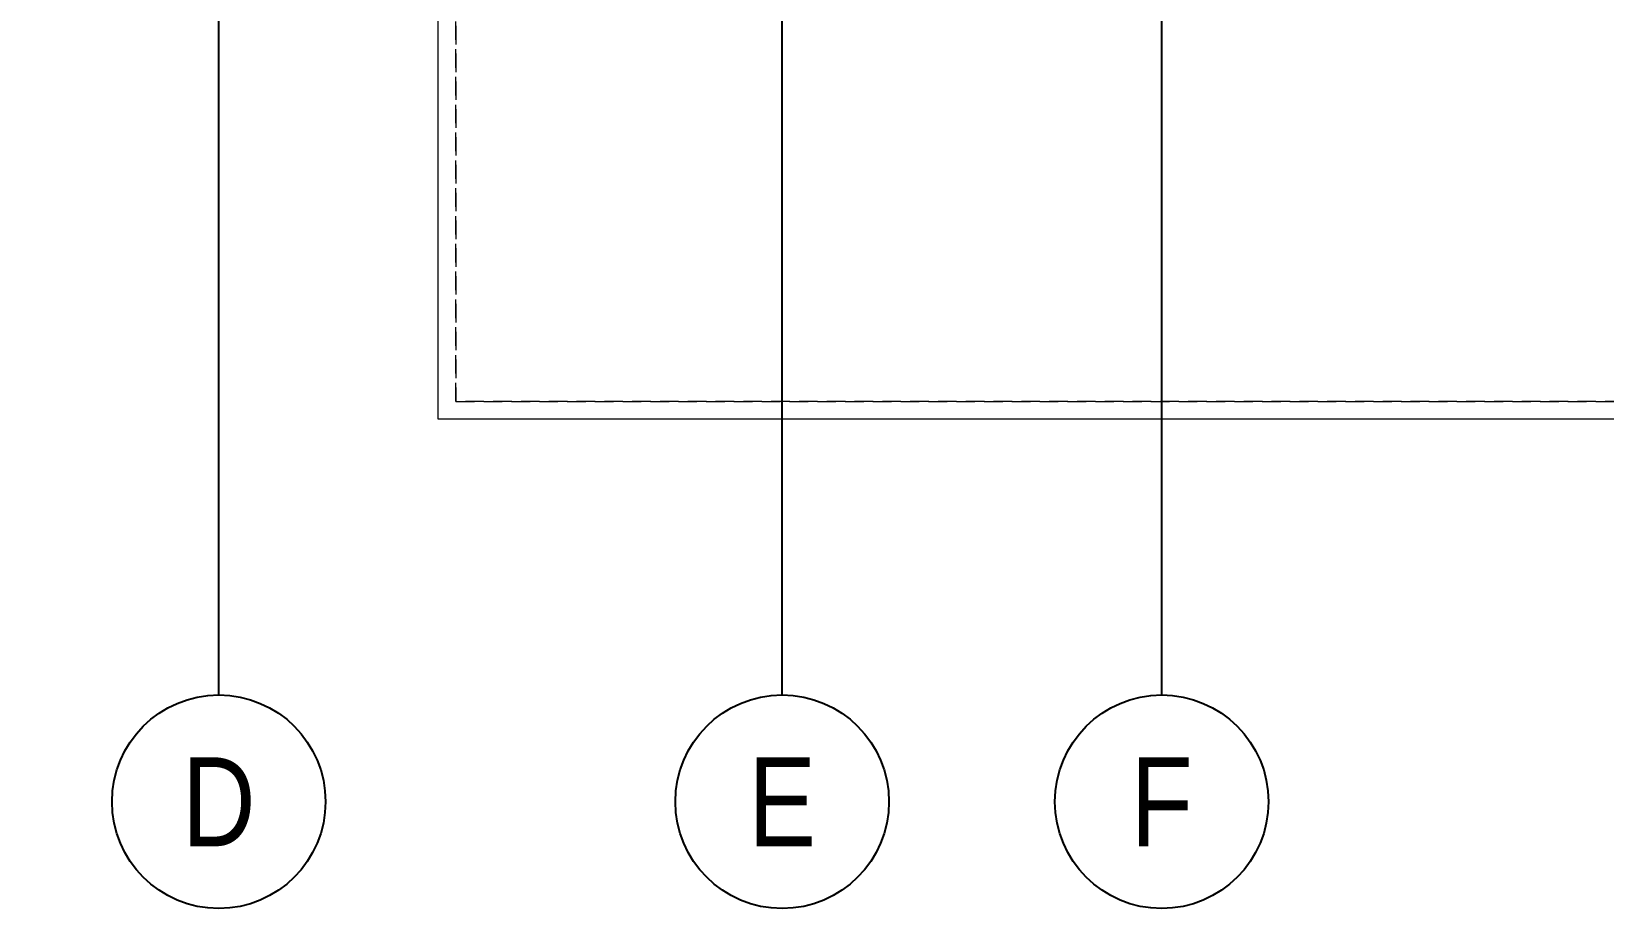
# Model space of a CAD drawing. Header units: millimetres. Extents: x -25197 to 555828, y -17247 to 174153.
# Drawn here: x 418827 to 445336, y -17247 to -2464 of the extents above; entities that cross this region are included whole.
import ezdxf
from ezdxf.enums import TextEntityAlignment as Align

# ---------------------------------------------------------------- set-up
doc = ezdxf.new("R2010")
doc.units = ezdxf.units.MM
doc.header["$LTSCALE"] = 250
doc.linetypes.add('CHG_XX_Cot_Tang 1$0$HIDDEN', pattern=[0.375, 0.25, -0.125])
doc.linetypes.add('CHG_XX_Luoi truc$0$MB_Luoi truc$0$Center101', pattern=[13, 10, -1, 1, -1])
doc.layers.add('CHG_XX_Cot_Tang 1$0$NS-Pier', color=150, linetype='Continuous', lineweight=9)
doc.layers.add('Net cat Tuong', color=4, linetype='Continuous', lineweight=9)
doc.layers.add('CHG_XX_Luoi truc$0$Grid', color=34, linetype='Continuous')
doc.layers.add('CHG_XX_Luoi truc$0$Grid Line', color=8, linetype='CHG_XX_Luoi truc$0$MB_Luoi truc$0$Center101')
doc.styles.add('CHG_XX_Luoi truc$0$MB_Luoi truc$0$Grid A-F$0$VNI-HelveCB', font='VHELVCB_0.TTF')

# ---------------------------------------------------------------- blocks, each defined once
blk = doc.blocks.new('*U2169')
at = {"layer": 'CHG_XX_Luoi truc$0$Grid', "lineweight": -2}
blk.add_line((0, -3), (0, 0), dxfattribs=at)
blk.add_circle((0, -9), 6, dxfattribs=at)
at = {"layer": 'CHG_XX_Luoi truc$0$Grid Line'}
blk.add_line((0, 0), (0, 608), dxfattribs=at)
at = {"layer": 'CHG_XX_Luoi truc$0$Grid', "lineweight": -2, "style": 'CHG_XX_Luoi truc$0$MB_Luoi truc$0$Grid A-F$0$VNI-HelveCB'}
for tag, p in [('GRIDSUB', (0, 617)), ('GRID', (0, -9))]:
    blk.add_attdef(tag, text='', height=5, dxfattribs=at).set_placement(p, align=Align.MIDDLE)
blk = doc.blocks.new('CHG_XX_Luoi truc')
at = {"layer": 'CHG_XX_Luoi truc$0$Grid'}
ref = blk.add_blockref('*U2169', (28650, -12747), dxfattribs=dict(at, xscale=300, yscale=300, zscale=300))
ref.add_attrib('GRID', 'D', dxfattribs={"lineweight": -2, "height": 1500, "style": 'CHG_XX_Luoi truc$0$MB_Luoi truc$0$Grid A-F$0$VNI-HelveCB'}).set_placement((28650, -15447), align=Align.MIDDLE)
ref = blk.add_blockref('*U2169', (38150, -12747), dxfattribs=dict(at, xscale=300, yscale=300, zscale=300))
ref.add_attrib('GRID', 'E', dxfattribs={"lineweight": -2, "height": 1500, "style": 'CHG_XX_Luoi truc$0$MB_Luoi truc$0$Grid A-F$0$VNI-HelveCB'}).set_placement((38150, -15447), align=Align.MIDDLE)
ref = blk.add_blockref('*U2169', (44550, -12747), dxfattribs=dict(at, xscale=300, yscale=300, zscale=300))
ref.add_attrib('GRID', 'F', dxfattribs={"lineweight": -2, "height": 1500, "style": 'CHG_XX_Luoi truc$0$MB_Luoi truc$0$Grid A-F$0$VNI-HelveCB'}).set_placement((44550, -15447), align=Align.MIDDLE)
blk = doc.blocks.new('CHG_XX_Cot_Tang 1')
at = {"layer": 'CHG_XX_Cot_Tang 1$0$NS-Pier', "linetype": 'Continuous', "ltscale": 5}
blk.add_lwpolyline([(-300, 85450), (-10900, 85450), (-10900, 163400), (99639.2, 163400), (106050, 158254.3), (106050, -6022), (103575.5, -9000), (32350, -9000), (32350, 84050), (-300, 84050)], close=True, dxfattribs=at)
at = {"layer": 'CHG_XX_Cot_Tang 1$0$NS-Pier', "linetype": 'CHG_XX_Cot_Tang 1$0$HIDDEN', "ltscale": 5}
blk.add_lwpolyline([(32650, 84350), (0, 84350), (0, 85750), (-10600, 85750), (-10600, 163100), (99533.7, 163100), (105750, 158110.4), (105750, -5913.6), (103434.7, -8700), (32650, -8700), (32650, 84350), (32650, -8700), (103404.7, -8700)], dxfattribs=at)
at = {"layer": 'CHG_XX_Cot_Tang 1$0$NS-Pier'}
blk.add_blockref('CHG_XX_Luoi truc', (0, 0), dxfattribs=at)

msp = doc.modelspace()

# ---------------------------------------------------------------- block references
at = {"layer": 'Net cat Tuong'}
for name in ['CHG_XX_Luoi truc', 'CHG_XX_Cot_Tang 1', 'CHG_XX_Cot_Tang 1']:
    msp.add_blockref(name, (393336.05606, 0), dxfattribs=at)

doc.saveas('drawing.dxf')
